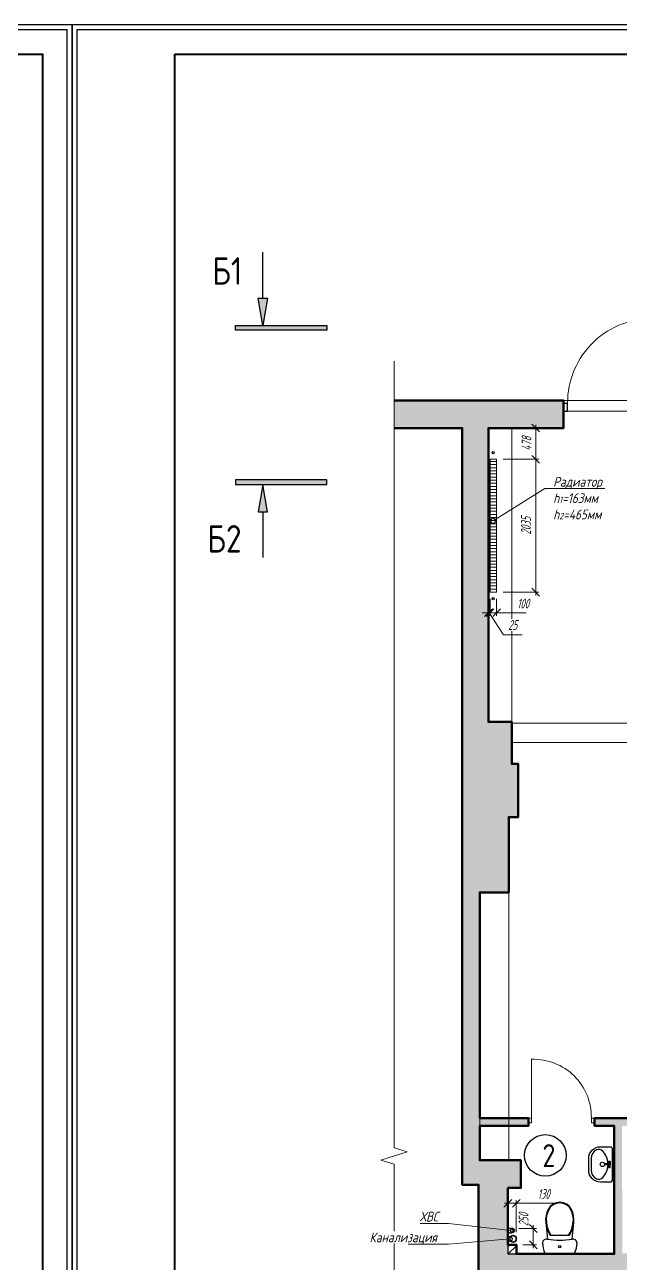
# Model space of a CAD drawing. Header units: millimetres. Extents: x -85477 to 745244, y -3684 to 128206.
# Drawn here: x 639140 to 648261, y 78401 to 97364 of the extents above; entities that cross this region are included whole.
import ezdxf
from ezdxf import colors
from ezdxf.entities.mleader import LeaderData, LeaderLine
from ezdxf.enums import TextEntityAlignment as Align
from ezdxf.math import Vec2, Vec3

# ---------------------------------------------------------------- set-up
doc = ezdxf.new("R2010")
doc.units = ezdxf.units.MM
doc.linetypes.add('ACAD_ISO02W100', pattern=[15, 12, -3])
for name, color, linetype in [('SANTEH', 30, 'Continuous'), ('БЛОКИ', 7, 'Continuous'), ('ФОРМАТ', 7, 'Continuous')]:
    doc.layers.add(name, color=color, linetype=linetype)
for name, color, linetype, lineweight in [('РАЗМЕРЫ', 5, 'Continuous', 15), ('СТЕНЫ 01', 7, 'Continuous', 50), ('ТЕКСТ', 106, 'Continuous', 20)]:
    doc.layers.add(name, color=color, linetype=linetype, lineweight=lineweight)
doc.layers.add('ШТРИХОВКА', color=3, linetype='Continuous', transparency=0.5)
doc.styles.add('ism - 01', font='simplex.shx', dxfattribs={"width": 0.62, "oblique": 15, "height": 150})
doc.styles.add('ism - 02', font='simplex.shx', dxfattribs={"width": 0.8, "oblique": 15, "height": 150})
doc.styles.get("Standard").update_dxf_attribs({"font": 'arial.ttf'})
doc.styles.add('TITLE', font='romant.shx', dxfattribs={"width": 0.8})
doc.dimstyles.new('ism - 01', dxfattribs={"dimtxt": 150, "dimasz": 120, "dimexe": 50, "dimexo": 100, "dimgap": 65, "dimtad": 1, "dimdec": 0, "dimtxsty": 'ism - 01', "dimblk": 'OBLIQUE', "dimcen": 0, "dimdle": 50, "dimadec": 0, "dimazin": 0, "dimtfac": 1, "dimtdec": 0, "dimtmove": 0, "dimatfit": 3, "dimldrblk": 'OBLIQUE', "dimfxl": 1, "dimlwd": -1, "dimlwe": -1, "dimarcsym": 0})
doc.dimstyles.new('горизонтальный М100', dxfattribs={"dimscale": 100, "dimtxt": 3, "dimasz": 2, "dimexe": 2, "dimexo": 1, "dimgap": 1, "dimtad": 1, "dimtih": 1, "dimtoh": 1, "dimdec": 0, "dimzin": 1, "dimdsep": 46, "dimtxsty": 'Standard', "dimblk": 'OBLIQUE', "dimcen": 0, "dimdle": 2, "dimadec": 0, "dimazin": 0, "dimtfac": 1, "dimtdec": 0, "dimtmove": 0, "dimatfit": 3, "dimfxl": 1, "dimtolj": 1, "dimtzin": 0, "dimarcsym": 0})

# ---------------------------------------------------------------- blocks, each defined once
blk = doc.blocks.new('*D318')
at = {"layer": 'Defpoints', "color": 0, "linetype": 'ByBlock', "ltscale": 1.333333, "transparency": 16777216}
for p in [(0, 594), (0, 594), (0, 0)]:
    blk.add_point(p, dxfattribs=at)
at = {"layer": 'ФОРМАТ', "color": 0, "linetype": 'ByBlock', "lineweight": -2, "ltscale": 1.333333, "transparency": 16777216}
blk.add_line((0, 0), (0, 594), dxfattribs=at)
at = {"layer": 'ФОРМАТ', "color": 0, "linetype": 'ByBlock', "lineweight": -2, "ltscale": 1.333333, "transparency": 16777216, "insert": (-25.29, 3.78), "char_height": 150, "attachment_point": 5, "style": 'ism - 02'}
blk.add_mtext('\\A1;{\\H0.012x;594}', dxfattribs=at)
blk = doc.blocks.new('_None')
blk = doc.blocks.new('*U125')
at = {"layer": 'РАЗМЕРЫ', "color": 0, "ltscale": 100}
for p, q in [((0, -11842.5), (0, 200)), ((200, -11905), (-200, -12030)), ((0, -11842.5), (200, -11905)), ((-200, -12030), (0, -12092.5)), ((0, -24135), (0, -12092.5))]:
    blk.add_line(p, q, dxfattribs=at)
blk = doc.blocks.new('WC LT_99')
at = {"layer": 'SANTEH', "linetype": 'Continuous'}
for p, q in [((31, 650), (18, 619)), ((409, 650), (31, 650)), ((422, 619), (409, 650)), ((2, 554), (0, 520)), ((0, 520), (5, 498)), ((8, 587), (2, 554)), ((5, 498), (20, 479)), ((18, 619), (8, 587)), ((20, 479), (40, 469)), ((400, 469), (420, 479)), ((420, 479), (435, 498)), ((432, 587), (422, 619)), ((438, 554), (432, 587)), ((435, 498), (440, 520)), ((440, 520), (438, 554)), ((40, 469), (64, 469)), ((64, 469), (41, 257)), ((60, 341), (48, 300)), ((68, 341), (56, 299)), ((77, 381), (60, 341)), ((86, 381), (68, 341)), ((98, 419), (77, 381)), ((107, 419), (86, 381)), ((342, 419), (98, 419)), ((354, 381), (333, 419)), ((363, 381), (342, 419)), ((372, 341), (354, 381)), ((380, 341), (363, 381)), ((384, 299), (372, 341)), ((399, 257), (376, 469)), ((376, 469), (400, 469)), ((392, 300), (380, 341)), ((41, 257), (39, 215)), ((39, 215), (44, 173)), ((48, 300), (41, 257)), ((44, 173), (54, 132)), ((49, 256), (47, 215)), ((47, 215), (52, 174)), ((56, 299), (49, 256)), ((52, 174), (62, 134)), ((378, 134), (388, 174)), ((391, 256), (384, 299)), ((386, 132), (396, 173)), ((388, 174), (393, 215)), ((393, 215), (391, 256)), ((399, 257), (392, 300)), ((396, 173), (401, 215)), ((401, 215), (399, 257)), ((54, 132), (70, 92)), ((62, 134), (78, 96)), ((70, 92), (97, 54)), ((78, 96), (102, 60)), ((97, 54), (132, 25)), ((102, 60), (136, 32)), ((132, 25), (174, 6)), ((136, 32), (176, 14)), ((174, 6), (220, 0)), ((176, 14), (220, 8)), ((220, 8), (264, 14)), ((220, 0), (266, 6)), ((264, 14), (304, 32)), ((266, 6), (308, 25)), ((304, 32), (338, 60)), ((308, 25), (343, 54)), ((338, 60), (362, 96)), ((343, 54), (370, 92)), ((362, 96), (378, 134)), ((370, 92), (386, 132))]:
    blk.add_line(p, q, dxfattribs=at)
blk.add_lwpolyline([(376, 469), (338, 475), (299, 480), (259, 483), (220, 484), (181, 483), (141, 480), (102, 475), (64, 469)], dxfattribs=at)
blk.add_circle((220, 567), 15, dxfattribs=at)
blk = doc.blocks.new('s_46')
at = {"ltscale": 600}
h = blk.add_hatch(color=256, dxfattribs=at)
edge = h.paths.add_edge_path()
edge.add_line((13, 62), (14, 54))
edge.add_ellipse((4, 52), major_axis=(-10.1, 0), ratio=1, start_angle=540, end_angle=550.1755, ccw=False)
edge.add_arc((4, 52), 10.1, 270, 360, ccw=False)
edge.add_line((4, 42), (4, 41))
edge.add_line((4, 41), (12, 41))
edge.add_arc((4, 52), 13.4, 304.6981, 406.4848)
h.paths.add_polyline_path([(4, 41), (-3, 41, 0.152567), (4, 39)])
h.paths.add_polyline_path([(12, 41), (4, 41), (4, 39, 0.152567)])
h.paths.add_polyline_path([(-6, 54), (-5, 62, 0.475833), (-3, 41), (4, 41), (4, 42, -0.46724)])
for p, q in [((-6, 52), (-1, 110)), ((-6, 52), (-1, 110)), ((9, 110), (14, 54)), ((14, 52), (9, 110)), ((14, 54), (14, 52))]:
    blk.add_line(p, q, dxfattribs=at)
blk.add_lwpolyline([(-221, 171, -0.414214), (-71, 321), (79, 321, -0.414214), (229, 171), (229, 41), (209, 21), (-201, 21), (-221, 41)], format="xyb", close=True, dxfattribs=at)
blk.add_lwpolyline([(12, 75, 0.181638), (172, 142, 0.326351), (188, 223, 0.289814), (79, 291), (-71, 291, 0.289814), (-179, 223, 0.326351), (-164, 142, 0.181638), (-4, 75)], format="xyb", dxfattribs=at)
for points in [[(-17, 67), (-17, 68), (-17, 68), (-17, 68), (-18, 68), (-18, 68), (-18, 68), (-18, 68), (-18, 68), (-18, 68), (-18, 69), (-19, 69), (-19, 69), (-19, 69), (-19, 69), (-19, 69), (-19, 69), (-19, 69), (-20, 69), (-20, 69), (-20, 69), (-20, 69), (-20, 70), (-21, 70), (-21, 70), (-21, 70), (-21, 70), (-21, 70), (-21, 70), (-22, 70), (-22, 71), (-22, 71), (-22, 71), (-22, 71), (-22, 70), (-23, 70), (-23, 70), (-23, 70), (-23, 70), (-23, 70), (-24, 71), (-24, 71), (-24, 71), (-24, 71), (-24, 71), (-25, 71), (-25, 71), (-25, 71), (-25, 71), (-25, 71), (-25, 71), (-26, 71), (-26, 71), (-26, 71), (-26, 71), (-26, 71), (-27, 71), (-27, 71), (-27, 71), (-27, 71), (-27, 71), (-28, 71), (-28, 71), (-28, 71), (-28, 71), (-28, 71), (-29, 71), (-29, 70), (-29, 70), (-29, 70), (-29, 70), (-30, 70), (-30, 70), (-30, 70), (-31, 70), (-31, 70), (-31, 70), (-31, 69), (-32, 68), (-32, 68), (-33, 68), (-33, 68), (-34, 68), (-34, 68), (-34, 68), (-34, 67), (-34, 67), (-34, 67), (-34, 67), (-35, 67), (-35, 66), (-35, 66), (-35, 66), (-35, 66), (-36, 66), (-36, 66), (-36, 66), (-36, 65), (-36, 65), (-36, 65), (-36, 65), (-36, 65), (-36, 64), (-36, 64), (-36, 64), (-36, 64), (-36, 64), (-37, 64), (-37, 64), (-37, 63), (-37, 63), (-37, 63), (-37, 63), (-37, 63), (-37, 63), (-37, 62), (-37, 62), (-37, 62), (-37, 62), (-37, 62), (-37, 61), (-37, 61), (-37, 61), (-38, 61), (-38, 61), (-38, 61), (-38, 60), (-38, 60), (-38, 60), (-38, 60), (-38, 60), (-38, 59), (-37, 59), (-37, 59), (-37, 59), (-37, 59), (-37, 58), (-38, 58), (-38, 58), (-38, 58), (-38, 58), (-38, 57), (-38, 57), (-38, 57), (-38, 57), (-38, 57), (-37, 57), (-37, 56), (-37, 56), (-37, 56), (-37, 56), (-37, 56), (-37, 55), (-37, 55), (-37, 55), (-37, 55), (-37, 55), (-37, 54), (-37, 54), (-37, 54), (-37, 54), (-37, 54), (-36, 54), (-36, 54), (-36, 53), (-36, 53), (-36, 53), (-36, 53), (-36, 53), (-36, 52), (-36, 52), (-36, 52), (-36, 52), (-36, 52), (-36, 52), (-35, 51), (-35, 51), (-35, 51), (-35, 51), (-35, 51), (-34, 51), (-34, 51), (-34, 51), (-34, 51), (-34, 50), (-34, 50), (-34, 50), (-34, 50), (-34, 50), (-34, 49), (-33, 49), (-33, 49), (-33, 49), (-33, 49), (-33, 49), (-32, 49), (-32, 49), (-32, 49), (-32, 49), (-32, 49), (-32, 49), (-31, 48), (-31, 48), (-31, 48), (-31, 48), (-31, 48), (-31, 48), (-31, 48), (-30, 48), (-30, 48), (-30, 48), (-30, 48), (-30, 48), (-29, 48), (-29, 48), (-29, 47), (-29, 47), (-29, 47), (-28, 47), (-28, 47), (-28, 47), (-28, 47), (-28, 47), (-28, 47), (-27, 47), (-27, 47), (-27, 47), (-27, 47), (-27, 47), (-26, 47), (-26, 47), (-26, 47), (-26, 47), (-26, 47), (-25, 47), (-25, 47), (-25, 47), (-25, 46), (-25, 46), (-25, 47), (-24, 47), (-24, 47), (-24, 47), (-24, 47), (-24, 47), (-23, 47), (-23, 47), (-23, 47), (-23, 47), (-23, 47), (-22, 47), (-22, 47), (-22, 47), (-22, 47), (-22, 47), (-22, 47), (-21, 47), (-21, 47), (-21, 48), (-21, 48), (-21, 48), (-21, 48), (-20, 48), (-20, 48), (-20, 48), (-20, 48), (-20, 48), (-19, 48), (-19, 48), (-19, 48), (-19, 48), (-19, 48), (-19, 49), (-19, 49), (-18, 49), (-18, 49), (-18, 49), (-18, 50), (-18, 50), (-18, 50), (-18, 50), (-17, 50), (-17, 50), (-17, 50), (-17, 50), (-17, 50), (-17, 50), (-16, 50), (-16, 51), (-16, 51), (-16, 51), (-16, 51), (-16, 51), (-16, 52), (-16, 52), (-16, 52), (-16, 52), (-15, 52), (-15, 52), (-15, 52), (-15, 53), (-15, 53), (-15, 53), (-15, 53), (-15, 53), (-15, 53), (-15, 54), (-15, 54), (-15, 54), (-15, 54), (-15, 54), (-14, 55), (-14, 55), (-14, 55), (-14, 55), (-14, 55), (-14, 55), (-14, 56), (-14, 56), (-14, 56), (-14, 56), (-14, 56), (-14, 56), (-14, 57), (-14, 57), (-14, 57), (-14, 57), (-14, 57), (-14, 58), (-14, 58), (-13, 58), (-13, 58), (-13, 58), (-13, 59), (-13, 59), (-13, 59), (-13, 59), (-13, 59), (-13, 60), (-14, 60), (-14, 60), (-14, 60), (-14, 60), (-14, 60), (-14, 61), (-14, 61), (-14, 61), (-14, 61), (-14, 61), (-14, 62), (-14, 62), (-14, 62), (-14, 62), (-14, 62), (-14, 62), (-14, 63), (-14, 63), (-14, 63), (-15, 63), (-15, 63), (-15, 64), (-15, 64), (-15, 64), (-15, 64), (-15, 64), (-15, 65), (-15, 65), (-15, 65), (-15, 65), (-15, 65), (-15, 65), (-15, 65), (-16, 65), (-16, 66), (-16, 66), (-16, 66), (-16, 66), (-16, 66), (-16, 67), (-16, 67), (-16, 67), (-16, 67), (-17, 67), (-17, 67)], [(22, 61), (22, 61), (22, 61), (22, 62), (22, 62), (22, 62), (22, 62), (22, 62), (22, 62), (23, 63), (23, 63), (23, 63), (23, 63), (23, 63), (23, 64), (23, 64), (23, 64), (23, 64), (23, 64), (23, 65), (23, 65), (23, 65), (23, 65), (24, 65), (24, 65), (24, 65), (24, 65), (24, 66), (24, 66), (24, 66), (25, 66), (25, 66), (25, 67), (25, 67), (25, 67), (25, 67), (25, 67), (25, 67), (25, 67), (25, 68), (26, 68), (26, 68), (26, 68), (26, 68), (26, 68), (27, 68), (27, 68), (27, 68), (27, 69), (27, 69), (27, 69), (27, 69), (27, 69), (28, 69), (28, 69), (28, 69), (28, 69), (28, 69), (29, 69), (29, 69), (29, 70), (29, 70), (29, 70), (29, 70), (30, 70), (30, 70), (30, 70), (30, 70), (30, 71), (30, 71), (31, 71), (31, 71), (31, 70), (31, 70), (31, 70), (32, 70), (32, 70), (32, 70), (32, 71), (32, 71), (32, 71), (33, 71), (33, 71), (33, 71), (33, 71), (33, 71), (34, 71), (34, 71), (34, 71), (34, 71), (34, 71), (34, 71), (35, 71), (35, 71), (35, 71), (35, 71), (36, 71), (36, 71), (36, 71), (36, 71), (36, 71), (36, 71), (37, 71), (37, 71), (37, 71), (37, 70), (37, 70), (38, 70), (38, 70), (38, 70), (38, 70), (39, 70), (39, 70), (39, 70), (40, 70), (40, 69), (40, 68), (41, 68), (41, 68), (42, 68), (42, 68), (42, 68), (42, 68), (42, 67), (43, 67), (43, 67), (43, 67), (43, 67), (43, 66), (43, 66), (44, 66), (44, 66), (44, 66), (44, 66), (44, 66), (44, 65), (44, 65), (44, 65), (44, 65), (44, 65), (44, 64), (44, 64), (45, 64), (45, 64), (45, 64), (45, 64), (45, 64), (45, 63), (45, 63), (45, 63), (45, 63), (45, 63), (45, 63), (45, 62), (45, 62), (45, 62), (45, 62), (45, 62), (46, 61), (46, 61), (46, 61), (46, 61), (46, 61), (46, 61), (46, 60), (46, 60), (46, 60), (46, 60), (46, 60), (46, 59), (46, 59), (46, 59), (46, 59), (46, 59), (46, 58), (46, 58), (46, 58), (46, 58), (46, 58), (46, 57), (46, 57), (46, 57), (46, 57), (46, 57), (46, 57), (46, 56), (46, 56), (45, 56), (45, 56), (45, 56), (45, 55), (45, 55), (45, 55), (45, 55), (45, 55), (45, 54), (45, 54), (45, 54), (45, 54), (45, 54), (45, 54), (45, 54), (45, 53), (44, 53), (44, 53), (44, 53), (44, 53), (44, 52), (44, 52), (44, 52), (44, 52), (44, 52), (44, 52), (44, 51), (44, 51), (43, 51), (43, 51), (43, 51), (43, 51), (43, 51), (43, 51), (42, 51), (42, 50), (42, 50), (42, 50), (42, 50), (42, 50), (42, 49), (42, 49), (42, 49), (41, 49), (41, 49), (41, 49), (41, 49), (41, 49), (40, 49), (40, 49), (40, 49), (40, 49), (40, 48), (40, 48), (40, 48), (39, 48), (39, 48), (39, 48), (39, 48), (39, 48), (39, 48), (38, 48), (38, 48), (38, 48), (38, 48), (38, 48), (37, 47), (37, 47), (37, 47), (37, 47), (37, 47), (37, 47), (36, 47), (36, 47), (36, 47), (36, 47), (36, 47), (36, 47), (35, 47), (35, 47), (35, 47), (35, 47), (34, 47), (34, 47), (34, 47), (34, 47), (34, 47), (34, 47), (33, 46), (33, 46), (33, 47), (33, 47), (33, 47), (32, 47), (32, 47), (32, 47), (32, 47), (32, 47), (32, 47), (31, 47), (31, 47), (31, 47), (31, 47), (31, 47), (30, 47), (30, 47), (30, 47), (30, 47), (30, 47), (30, 48), (29, 48), (29, 48), (29, 48), (29, 48), (29, 48), (29, 48), (28, 48), (28, 48), (28, 48), (28, 48), (28, 48), (27, 48), (27, 48), (27, 49), (27, 49), (27, 49), (27, 49), (27, 49), (27, 50), (26, 50), (26, 50), (26, 50), (26, 50), (26, 50), (25, 50), (25, 50), (25, 50), (25, 50), (25, 50), (25, 51), (25, 51), (25, 51), (25, 51), (25, 51), (24, 52), (24, 52), (24, 52), (24, 52), (24, 52), (24, 52), (24, 52), (23, 53), (23, 53), (23, 53), (23, 53), (23, 53), (23, 53), (23, 54), (23, 54), (23, 54), (23, 54), (23, 54), (23, 55), (23, 55), (23, 55), (22, 55), (22, 55), (22, 55), (22, 56), (22, 56), (22, 56), (22, 56), (22, 56), (22, 56), (22, 57), (22, 57), (22, 57), (22, 57), (22, 57), (22, 58), (22, 58), (22, 58), (22, 58), (22, 58), (22, 59), (22, 59), (22, 59), (22, 59), (22, 59), (22, 60), (22, 60), (22, 60), (22, 60), (22, 60), (22, 60), (22, 61), (22, 61)]]:
    blk.add_lwpolyline(points, close=True, dxfattribs=at)
blk.add_circle((4, 146), 28, dxfattribs=at)
for centre, radius, start, end in [((4, 52), 10.1, 169.8245, 0), ((4, 108), 5.42, 24.6783, 155.3217)]:
    blk.add_arc(centre, radius, start, end, dxfattribs=at)
for centre, major_axis, ratio, start_param, end_param in [((4, 52), (-10.1, 0), 1, 6.10559, 9.602373), ((4, 110), (-4.93, 0), 0.641024, 3.141593, 6.283185)]:
    blk.add_ellipse(centre, major_axis=major_axis, ratio=ratio, start_param=start_param, end_param=end_param, dxfattribs=at)
blk = doc.blocks.new('_DotSmall')
at = {"color": 0, "linetype": 'ByBlock', "const_width": 0.5}
blk.add_lwpolyline([(-0.0625, 0, 1), (0.0625, 0, 1)], format="xyb", close=True, dxfattribs=at)
blk = doc.blocks.new('_Oblique')
at = {"color": 0, "lineweight": -2}
blk.add_line((-0.5, -0.5), (0.5, 0.5), dxfattribs=at)
blk = doc.blocks.new('*D164')
at = {"layer": 'Defpoints', "color": 0}
for p in [(646599, 91189), (646966, 91189), (646367, 90711)]:
    blk.add_point(p, dxfattribs=at)
at = {"layer": 'РАЗМЕРЫ', "color": 0}
for p, q in [((646966, 90661), (646966, 91239)), ((646699, 91189), (647016, 91189)), ((646467, 90711), (647016, 90711))]:
    blk.add_line(p, q, dxfattribs=at)
at = {"layer": 'РАЗМЕРЫ', "color": 0, "xscale": 120, "yscale": 120, "zscale": 120}
for p, rotation in [((646966, 91189), 90), ((646966, 90711), 270)]:
    blk.add_blockref('_Oblique', p, dxfattribs=dict(at, rotation=rotation))
at = {"layer": 'РАЗМЕРЫ', "color": 0, "insert": (646826, 90950), "char_height": 150, "attachment_point": 5, "rotation": 90, "style": 'ism - 01'}
blk.add_mtext('478', dxfattribs=at)
blk = doc.blocks.new('*D165')
at = {"layer": 'Defpoints', "color": 0}
for p in [(646377, 90711), (646367, 88676), (646966, 88676)]:
    blk.add_point(p, dxfattribs=at)
at = {"layer": 'РАЗМЕРЫ', "color": 0}
for p, q in [((646477, 90711), (647016, 90711)), ((646966, 90761), (646966, 88626)), ((646467, 88676), (647016, 88676))]:
    blk.add_line(p, q, dxfattribs=at)
at = {"layer": 'РАЗМЕРЫ', "color": 0, "xscale": 120, "yscale": 120, "zscale": 120}
for p, rotation in [((646966, 90711), 90), ((646966, 88676), 270)]:
    blk.add_blockref('_Oblique', p, dxfattribs=dict(at, rotation=rotation))
at = {"layer": 'РАЗМЕРЫ', "color": 0, "insert": (646817, 89694), "char_height": 150, "attachment_point": 5, "rotation": 90, "style": 'ism - 01'}
blk.add_mtext('2035', dxfattribs=at)
blk = doc.blocks.new('*D166')
at = {"layer": 'Defpoints', "color": 0}
for p in [(646242, 88664), (646267, 88676), (646267, 88362)]:
    blk.add_point(p, dxfattribs=at)
at = {"layer": 'РАЗМЕРЫ', "color": 0}
for p, q in [((646242, 88564), (646242, 88312)), ((646267, 88576), (646267, 88312)), ((646192, 88362), (646317, 88362)), ((646472, 88025), (646255, 88362)), ((646757, 88025), (646472, 88025))]:
    blk.add_line(p, q, dxfattribs=at)
at = {"layer": 'РАЗМЕРЫ', "color": 0, "xscale": 120, "yscale": 120, "zscale": 120}
blk.add_blockref('_Oblique', (646242, 88362), dxfattribs=at)
at = {"layer": 'РАЗМЕРЫ', "color": 0, "xscale": 120, "yscale": 120, "zscale": 120, "rotation": 180}
blk.add_blockref('_Oblique', (646267, 88362), dxfattribs=at)
at = {"layer": 'РАЗМЕРЫ', "color": 0, "insert": (646614, 88174), "char_height": 150, "attachment_point": 5, "style": 'ism - 01', "bg_fill": 3, "box_fill_scale": 1.1, "bg_fill_color": 256, "bg_fill_true_color": 13158600, "bg_fill_transparency": 0}
blk.add_mtext('25', dxfattribs=at)
blk = doc.blocks.new('*U1374')
h = blk.add_hatch(color=0)
h.paths.add_polyline_path([(-750, 325), (-700, 325), (-700, 25)])
h.paths.add_polyline_path([(-700, 25), (-700, 325), (-650, 325)])
h.paths.add_polyline_path([(0, 25), (0, -25), (-1000, -25), (-1000, 25)])
h = blk.add_hatch(color=0)
h.paths.add_polyline_path([(11549, 325), (11499, 325), (11499, 25)])
h.paths.add_polyline_path([(11499, 25), (11499, 325), (11449, 325)])
h.paths.add_polyline_path([(10799, 25), (10799, -25), (11799, -25), (11799, 25)])
at = {"color": 0}
for p, q in [((-700, 325), (-700, 825)), ((11499, 325), (11499, 825)), ((-750, 325), (-650, 325)), ((-700, 25), (-750, 325)), ((-650, 325), (-700, 25)), ((11549, 325), (11449, 325)), ((11449, 325), (11499, 25)), ((11499, 25), (11549, 325)), ((-1000, 25), (0, 25)), ((-1000, -25), (-1000, 25)), ((0, 25), (0, -25)), ((11799, 25), (10799, 25)), ((10799, 25), (10799, -25)), ((11799, -25), (11799, 25)), ((0, -25), (-1000, -25)), ((10799, -25), (11799, -25))]:
    blk.add_line(p, q, dxfattribs=at)
at = {"color": 0, "style": 'TITLE', "width": 0.8}
for tag, p in [('ЗНАЧЕНИЕ_2', (-1123, 615)), ('ЗНАЧЕНИЕ_1', (11919, 620))]:
    blk.add_attdef(tag, text='', height=300, dxfattribs=at).set_placement(p, align=Align.MIDDLE_CENTER)
blk = doc.blocks.new('*U1375')
h = blk.add_hatch(color=0)
h.paths.add_polyline_path([(-750, -325), (-700, -325), (-700, -25)])
h.paths.add_polyline_path([(-700, -25), (-700, -325), (-650, -325)])
h.paths.add_polyline_path([(0, -25), (0, 25), (-1000, 25), (-1000, -25)])
h = blk.add_hatch(color=0)
h.paths.add_polyline_path([(11381, -325), (11331, -325), (11331, -25)])
h.paths.add_polyline_path([(11331, -25), (11331, -325), (11281, -325)])
h.paths.add_polyline_path([(10631, -25), (10631, 25), (11631, 25), (11631, -25)])
at = {"color": 0}
for p, q in [((0, 25), (-1000, 25)), ((-1000, 25), (-1000, -25)), ((0, -25), (0, 25)), ((10631, -25), (10631, 25)), ((10631, 25), (11631, 25)), ((11631, 25), (11631, -25)), ((-1000, -25), (0, -25)), ((-700, -25), (-750, -325)), ((-650, -325), (-700, -25)), ((11631, -25), (10631, -25)), ((11281, -325), (11331, -25)), ((11331, -25), (11381, -325)), ((-750, -325), (-650, -325)), ((-700, -325), (-700, -825)), ((11381, -325), (11281, -325)), ((11331, -325), (11331, -825))]:
    blk.add_line(p, q, dxfattribs=at)
at = {"color": 0, "style": 'TITLE', "width": 0.8}
for tag, p in [('ЗНАЧЕНИЕ_2', (-1123, -615)), ('ЗНАЧЕНИЕ_1', (11720, -620))]:
    blk.add_attdef(tag, text='', height=300, dxfattribs=at).set_placement(p, align=Align.MIDDLE_CENTER)
blk = doc.blocks.new('*D444')
at = {"layer": 'Defpoints', "color": 0}
for p in [(646267, 88676), (646367, 88676), (646367, 88362)]:
    blk.add_point(p, dxfattribs=at)
at = {"layer": 'РАЗМЕРЫ', "color": 0, "linetype": 'Continuous'}
for p, q in [((646267, 88576), (646267, 88312)), ((646367, 88576), (646367, 88312)), ((646267, 88362), (646147, 88362)), ((646267, 88362), (646367, 88362)), ((646367, 88362), (646818, 88362))]:
    blk.add_line(p, q, dxfattribs=at)
at = {"layer": 'РАЗМЕРЫ', "color": 0, "xscale": 120, "yscale": 120, "zscale": 120}
blk.add_blockref('_Oblique', (646267, 88362), dxfattribs=at)
at = {"layer": 'РАЗМЕРЫ', "color": 0, "xscale": 120, "yscale": 120, "zscale": 120, "rotation": 180}
blk.add_blockref('_Oblique', (646367, 88362), dxfattribs=at)
at = {"layer": 'РАЗМЕРЫ', "color": 0, "insert": (646773, 88502), "char_height": 150, "attachment_point": 5, "style": 'ism - 01'}
blk.add_mtext('100', dxfattribs=at)
blk = doc.blocks.new('*D624')
at = {"layer": 'Defpoints', "color": 0}
for p in [(646610, 78933), (646929, 78933), (646669, 78683)]:
    blk.add_point(p, dxfattribs=at)
at = {"layer": 'РАЗМЕРЫ', "color": 0, "linetype": 'Continuous'}
for p, q in [((646710, 78933), (646979, 78933)), ((646929, 78633), (646929, 78983)), ((646769, 78683), (646979, 78683))]:
    blk.add_line(p, q, dxfattribs=at)
at = {"layer": 'РАЗМЕРЫ', "color": 0, "xscale": 120, "yscale": 120, "zscale": 120}
for p, rotation in [((646929, 78933), 90), ((646929, 78683), 270)]:
    blk.add_blockref('_Oblique', p, dxfattribs=dict(at, rotation=rotation))
at = {"layer": 'РАЗМЕРЫ', "color": 0, "insert": (646780, 79069), "char_height": 150, "attachment_point": 5, "rotation": 90, "style": 'ism - 01'}
blk.add_mtext('250', dxfattribs=at)
blk = doc.blocks.new('*D625')
at = {"layer": 'Defpoints', "color": 0}
for p in [(646539, 79319), (646539, 79048), (646669, 78776)]:
    blk.add_point(p, dxfattribs=at)
at = {"layer": 'РАЗМЕРЫ', "color": 0, "linetype": 'Continuous'}
for p, q in [((646719, 79319), (646489, 79319)), ((646539, 79148), (646539, 79369)), ((646669, 78876), (646669, 79369)), ((646669, 79319), (647253, 79319))]:
    blk.add_line(p, q, dxfattribs=at)
at = {"layer": 'РАЗМЕРЫ', "color": 0, "xscale": 120, "yscale": 120, "zscale": 120}
blk.add_blockref('_Oblique', (646539, 79319), dxfattribs=at)
at = {"layer": 'РАЗМЕРЫ', "color": 0, "xscale": 120, "yscale": 120, "zscale": 120, "rotation": 180}
blk.add_blockref('_Oblique', (646669, 79319), dxfattribs=at)
at = {"layer": 'РАЗМЕРЫ', "color": 0, "insert": (647088, 79462), "char_height": 150, "attachment_point": 5, "style": 'ism - 01'}
blk.add_mtext('130', dxfattribs=at)
blk = doc.blocks.new('*U316')
at = {"layer": 'ФОРМАТ', "linetype": 'ByBlock', "lineweight": -2, "ltscale": 1.333333}
for p, q in [((0, 594), (-420, 594)), ((-420, 594), (-420, 0)), ((0, 0), (0, 594))]:
    blk.add_line(p, q, dxfattribs=at)
blk.add_lwpolyline([(-419, 1), (-1, 1), (-1, 593), (-419, 593)], close=True, dxfattribs=at)
at = {"layer": 'ФОРМАТ', "linetype": 'ByBlock', "lineweight": 40}
blk.add_lwpolyline([(-399, 588), (-6, 588), (-6, 6), (-399, 6)], close=True, dxfattribs=at)
at = {"layer": 'ФОРМАТ', "linetype": 'ByBlock', "lineweight": -2, "ltscale": 1.333333}
dim = blk.add_linear_dim(base=(0, 594), p1=(0, 0), p2=(0, 594), angle=90, text='{\\H0.012x;<>}', dimstyle='горизонтальный М100', override={"dimscale": 1, "dimasz": 0, "dimexe": 0, "dimexo": 0, "dimtxsty": 'ism - 02', "dimblk1": 'None', "dimblk2": 'None', "dimsah": 1, "dimdle": 0, "dimse1": 1, "dimse2": 1, "dimtmove": 2, "dimfxl": 0}, dxfattribs=at)
dim.commit()
dim.dimension.update_dxf_attribs({"geometry": '*D318', "text_midpoint": (-25.29, 3.78), "dimtype": 160})

msp = doc.modelspace()

# ---------------------------------------------------------------- hatches: boundary and pattern name
at = {"layer": 'РАЗМЕРЫ'}
h = msp.add_hatch(dxfattribs=at)
h.set_pattern_fill('ANSI31', color=3, scale=15, angle=-45)
h.set_pattern_definition([(360, (577347.956, 643555.653), (9e-15, 47.625), [])])
h.paths.add_polyline_path([(646367.3, 90711.3), (646367.3, 88676.3), (646267.3, 88676.3), (646267.3, 90711.3)])
at = {"layer": 'ШТРИХОВКА', "true_color": 0x000000}
h = msp.add_hatch(dxfattribs=at)
h.set_pattern_fill('ANSI35', color=18, scale=25)
h.paths.add_polyline_path([(646764.3, 76160.3), (646480.3, 76160.3), (646480.3, 75600.3), (646764.3, 75600.3)], flags=16)
h.paths.add_polyline_path([(650391.3, 80021.3), (650691.3, 80021.3), (650691.3, 80593.3), (650391.3, 80593.3)], flags=16)
h.paths.add_polyline_path([(644796.2, 68894.3), (645791.3, 68894.3), (645791.3, 75600.3), (646091.3, 75600.3), (646091.3, 79603.3), (645842.3, 79603.3), (645842.3, 91189.3), (644796.2, 91189.4), (644796.2, 91609.4), (647394.3, 91609.4), (647394.3, 91189.3), (646242.3, 91189.3), (646242.3, 86690.3), (646599.3, 86690.3), (646599.3, 86047.3), (646699.3, 86047.3), (646699.3, 85233.3), (646554.3, 85233.3), (646554.3, 84078.3), (646109.3, 84078.3), (646109.3, 80623.3), (646854.3, 80623.3), (646854.3, 80503.3), (646109.3, 80503.3), (646109.3, 79978.3), (646739.9, 79978.3), (646739.9, 79553.3), (646539.5, 79553.3), (646539.5, 78543.3), (648169.5, 78543.3), (648169.5, 80503.3), (647868.3, 80503.3), (647868.3, 80623.3), (648590.6, 80623.3), (648590.6, 80503.3), (648289.5, 80503), (648291.5, 78555.1), (649977.3, 78555.5), (649977.5, 78683.6), (650067.1, 78683.1), (650067, 80503), (649987.3, 80503), (649987.3, 80503.3), (649607.3, 80503.3), (649607.3, 80623.3), (649987.3, 80623.3), (649987.3, 80878.3), (650391.3, 80878.3), (650391.3, 80713.3), (650811.3, 80713.3), (650811.3, 79901.3), (650338.3, 79901.3), (650338.3, 78649.3), (650428.3, 78649.3), (650428.3, 78229.3), (646480.3, 78229.3), (646480.3, 76280.3), (646884.3, 76280.3), (646884.3, 75480.3), (646686.3, 75480.3), (646686.3, 75210.3), (646091.3, 75210.3), (646091.3, 70568.3), (646529.3, 70568.3), (646529.3, 69418.3), (646679.3, 69418.3), (646679.3, 68894.3), (646969.3, 68894.3), (646969.3, 68360.3), (644796.2, 68360.3)])
h = msp.add_hatch(dxfattribs=at)
h.set_pattern_fill('ANSI35', color=18, scale=25)
h.paths.add_polyline_path([(646539.5, 78543.3), (646669.5, 78543.3), (646669.5, 78683.3), (646539.5, 78683.3)])

# ---------------------------------------------------------------- linework, layer by layer
at = {"color": 3}
msp.add_circle((646314.8, 90811.4), 16, dxfattribs=at)
msp.add_circle((647113.5, 80052.2), 318.6)
at = {"layer": 'РАЗМЕРЫ', "color": 4}
msp.add_lwpolyline([(648814.3, 91566.3), (648814.3, 92866.3, 0.4297494), (647454.3, 91566.3)], format="xyb", dxfattribs=at)
at = {"layer": 'РАЗМЕРЫ', "color": 0, "ltscale": 0.5}
msp.add_lwpolyline([(646091.3, 75600.3), (646091.3, 79603.3), (645842.3, 79603.3), (645842.3, 91189.3), (644796.2, 91189.4), (644796.2, 91609.4), (647394.3, 91609.4), (647394.3, 91189.3), (646242.3, 91189.3), (646242.3, 86690.3), (646599.3, 86690.3), (646599.3, 86047.3), (646699.3, 86047.3), (646699.3, 85233.3), (646554.3, 85233.3), (646554.3, 84078.3), (646109.3, 84078.3), (646109.3, 80623.3), (646854.3, 80623.3), (646854.3, 80503.3), (646109.3, 80503.3), (646109.3, 79978.3), (646739.9, 79978.3), (646739.9, 79553.3), (646539.5, 79553.3), (646539.5, 78543.3), (648169.5, 78543.3), (648169.5, 80503.3), (647868.3, 80503.3), (647868.3, 80623.3), (648590.6, 80623.3)], dxfattribs=at)
at = {"layer": 'РАЗМЕРЫ', "color": 4}
msp.add_lwpolyline([(648874.3, 91609.3), (647394.3, 91609.3), (647394.3, 91446.3), (648874.3, 91446.3)], close=True, dxfattribs=at)
at = {"layer": 'РАЗМЕРЫ', "color": 4, "lineweight": 30}
msp.add_lwpolyline([(647454.3, 91446.3), (647454.3, 91566.3), (647394.3, 91566.3), (647394.3, 91446.3)], close=True, dxfattribs=at)
at = {"layer": 'РАЗМЕРЫ', "color": 0, "linetype": 'ACAD_ISO02W100', "ltscale": 0.5}
for points in [[(646242.3, 91189.3), (646242.3, 86690.3), (646599.3, 86690.3), (646599.3, 91189.3)], [(646599.3, 86672.3), (646599.3, 86372.3), (650081.3, 86372.3), (650081.3, 86672.3)], [(646109.3, 84078.3), (646109.3, 79978.3), (646554.3, 79978.3), (646554.3, 84078.3)]]:
    msp.add_lwpolyline(points, close=True, dxfattribs=at)
at = {"layer": 'РАЗМЕРЫ', "color": 3}
msp.add_lwpolyline([(646367.3, 90711.3), (646367.3, 88676.3), (646267.3, 88676.3), (646267.3, 90711.3)], close=True, dxfattribs=at)
at = {"layer": 'РАЗМЕРЫ', "color": 30}
msp.add_lwpolyline([(646904.3, 80623.3), (646904.3, 81523.3, -0.4293945), (647818.3, 80623.3)], format="xyb", dxfattribs=at)
for points in [[(646854.3, 80623.3), (646904.3, 80623.3), (646904.3, 80553.3), (646854.3, 80553.3)], [(647818.3, 80623.3), (647868.3, 80623.3), (647868.3, 80553.3), (647818.3, 80553.3)]]:
    msp.add_lwpolyline(points, close=True, dxfattribs=at)
at = {"layer": 'РАЗМЕРЫ', "color": 1, "lineweight": 35}
for centre, radius in [((646609.5, 78903), 30), ((646619.1, 78775.7), 50)]:
    msp.add_circle(centre, radius, dxfattribs=at)
at = {"layer": 'СТЕНЫ 01'}
for points in [[(644796.2, 91609.4), (647394.3, 91609.3), (647394.3, 91189.3), (646242.3, 91189.3), (646242.3, 86690.3), (646599.3, 86690.3), (646599.3, 86047.3), (646699.3, 86047.3), (646699.3, 85233.3), (646554.3, 85233.3), (646554.3, 84078.3), (646109.3, 84078.3), (646109.3, 80623.3), (646854.3, 80623.3), (646854.3, 80503.3), (646109.3, 80503.3), (646109.3, 79978.3), (646739.9, 79978.3), (646739.9, 79553.3), (646539.5, 79553.3), (646539.5, 78683.3), (646669.5, 78683.3), (646669.5, 78543.3), (648169.5, 78543.3), (648169.5, 80503.3), (647868.3, 80503.3), (647868.3, 80623.3), (648590.6, 80623.3)], [(644796.2, 68894.3), (645791.3, 68894.3), (645791.3, 75600.3), (646091.3, 75600.3), (646091.3, 79603.3), (645842.3, 79603.3), (645842.3, 91189.3), (644796.2, 91189.4)]]:
    msp.add_lwpolyline(points, dxfattribs=at)
at = {"layer": 'ШТРИХОВКА', "color": 18, "true_color": 0x000000}
msp.add_lwpolyline([(646539.5, 78543.3), (646669.5, 78543.3), (646669.5, 78683.3), (646539.5, 78683.3)], close=True, dxfattribs=at)

# ---------------------------------------------------------------- block references
at = {"layer": 'SANTEH', "xscale": 1.2, "yscale": 1.2, "zscale": 1.2}
for name, p, rotation in [('s_46', (648163.9, 79910.2), 90.00000000000001), ('WC LT_99', (647599.3, 79335.1), 180)]:
    msp.add_blockref(name, p, dxfattribs=dict(at, rotation=rotation))
at = {"layer": 'БЛОКИ'}
ref = msp.add_blockref('*U1375', (658649.2, 92724.9), dxfattribs=dict(at, xscale=1.4, yscale=1.4, zscale=1.4, rotation=180))
ref.add_attrib('ЗНАЧЕНИЕ_1', 'Б1', dxfattribs={"layer": '0', "color": 0, "height": 420, "style": 'TITLE', "width": 0.8}).set_placement((642241.7, 93593.3), align=Align.MIDDLE_CENTER)
ref.add_attrib('ЗНАЧЕНИЕ_2', 'Б1', dxfattribs={"layer": '0', "color": 0, "height": 420, "style": 'TITLE', "width": 0.8}).set_placement((660221.8, 93586.2), align=Align.MIDDLE_CENTER)
at = {"layer": 'РАЗМЕРЫ', "color": 0}
msp.add_blockref('*U125', (644796.2, 92011.4), dxfattribs=at)
at = {"layer": 'ФОРМАТ', "ltscale": 1.333333, "xscale": 75, "yscale": 75, "zscale": 75}
msp.add_blockref('*U316', (671364.2, 52813.5), dxfattribs=at)

# ---------------------------------------------------------------- texts
at = {"color": 0, "lineweight": 25, "insert": (647068.5, 80224.8), "char_height": 350, "attachment_point": 1, "style": 'TITLE'}
msp.add_mtext_dynamic_manual_height_columns('2', width=6363.628, gutter_width=1500, heights=[0], dxfattribs=at).dxf.set("width", 4666.331)

# ---------------------------------------------------------------- dimensions: what is measured, and where the dimension line sits
at = {"layer": 'РАЗМЕРЫ'}
dim = msp.add_linear_dim(base=(646965.8, 91189.3), p1=(646367.3, 90711.3), p2=(646599.3, 91189.3), angle=90, dimstyle='ism - 01', dxfattribs=at)
dim.commit()
dim.dimension.update_dxf_attribs({"geometry": '*D164', "text_midpoint": (646825.8, 90950.3)})
dim = msp.add_linear_dim(base=(646539.5, 79319.3), p1=(646669.1, 78775.7), p2=(646539.5, 79048.3), dimstyle='ism - 01', override={"dimfxl": 2}, dxfattribs=at)
dim.commit()
dim.dimension.update_dxf_attribs({"geometry": '*D625', "text_midpoint": (647087.8, 79319.3), "dimtype": 160})
dim = msp.add_linear_dim(base=(646928.6, 78933), p1=(646669.5, 78683.3), p2=(646609.5, 78933), angle=90, dimstyle='ism - 01', override={"dimtmove": 1, "dimfxl": 2}, dxfattribs=at)
dim.commit()
dim.dimension.update_dxf_attribs({"geometry": '*D624', "text_midpoint": (646928.6, 79069.3), "dimtype": 160})

# ---------------------------------------------------------------- next in the draw order: leaders
at = {"layer": 'ТЕКСТ', "color": 0}
ml = msp.add_multileader_mtext('Standard', dxfattribs=at)
ml.set_content('Радиатор\\Ph{\\H0.66667x;1}=163мм\\Ph{\\H0.66667x;2\\H1.49999x;=465мм}', style='ism - 02')
ml.set_leader_properties(linetype='ByLayer', lineweight=-1)
ml.set_arrow_properties(name='DOTSMALL')
ml.build(insert=Vec2(0, 0))
ml.multileader.update_dxf_attribs({"text_left_attachment_type": 6, "text_right_attachment_type": 6, "arrow_head_size": 150})
ctx = ml.context
ctx.base_point, ctx.char_height, ctx.arrow_head_size, ctx.plane_origin = Vec3(647231.7, 90261.1), 150, 150, Vec3(645667.5, 88251.7)
ctx.left_attachment, ctx.right_attachment = 6, 6
notes = []
notes.append((ctx, [(0, (1, 1, 0), (647106, 90261.1), (1, 0), 125.7, [(0, [(646313.5, 89767.3)], 0, [])])]))
ctx.mtext.insert, ctx.mtext.flow_direction = Vec3(647233.7, 90441.1), 5
ctx.mtext.has_bg_fill, ctx.mtext.bg_color, ctx.mtext.bg_scale_factor, ctx.mtext.bg_transparency, ctx.mtext.use_window_bg_color = 1, -1073741824, 1.1, 0, 1
for ctx, leaders in notes:
    for number, flags, end, landing, length, lines in leaders:
        leader = LeaderData()
        leader.index, (leader.has_last_leader_line, leader.has_dogleg_vector, leader.attachment_direction) = number, flags
        leader.last_leader_point, leader.dogleg_vector, leader.dogleg_length = Vec3(end), Vec3(landing), length
        for number, points, colour, breaks in lines:
            line = LeaderLine()
            line.index, line.vertices, line.color, line.breaks = number, Vec3.list(points), colors.encode_raw_color(colour), breaks
            leader.lines.append(line)
        ctx.leaders.append(leader)

# ---------------------------------------------------------------- next in the draw order: block references
at = {"layer": 'БЛОКИ'}
ref = msp.add_blockref('*U1374', (658884.4, 90361.3), dxfattribs=dict(at, xscale=1.4, yscale=1.4, zscale=1.4, rotation=180))
ref.add_attrib('ЗНАЧЕНИЕ_1', 'Б2', dxfattribs={"layer": '0', "color": 0, "height": 420, "style": 'TITLE', "width": 0.8}).set_placement((642198.5, 89493), align=Align.MIDDLE_CENTER)
ref.add_attrib('ЗНАЧЕНИЕ_2', 'Б2', dxfattribs={"layer": '0', "color": 0, "height": 420, "style": 'TITLE', "width": 0.8}).set_placement((660456.9, 89500), align=Align.MIDDLE_CENTER)

# ---------------------------------------------------------------- next in the draw order: dimensions: what is measured, and where the dimension line sits
at = {"layer": 'РАЗМЕРЫ'}
dim = msp.add_linear_dim(base=(646965.8, 88676.3), p1=(646377.3, 90711.3), p2=(646367.3, 88676.3), angle=90, dimstyle='ism - 01', dxfattribs=at)
dim.commit()
dim.dimension.update_dxf_attribs({"geometry": '*D165', "text_midpoint": (646816.8, 89693.8)})

# ---------------------------------------------------------------- next in the draw order: dimensions: what is measured, and where the dimension line sits
dim = msp.add_linear_dim(base=(646267.3, 88361.7), p1=(646242.3, 88663.8), p2=(646267.3, 88676.3), dimstyle='ism - 01', override={"dimtmove": 1, "dimtfill": 1}, dxfattribs=at)
dim.commit()
dim.dimension.update_dxf_attribs({"geometry": '*D166', "text_midpoint": (646536.7, 88024.8), "dimtype": 160})

# ---------------------------------------------------------------- next in the draw order: linework, layer by layer
at = {"color": 3}
msp.add_circle((646314.8, 88576.3), 16, dxfattribs=at)

# ---------------------------------------------------------------- next in the draw order: block references
at = {"layer": 'ФОРМАТ', "ltscale": 1.333333, "xscale": 75, "yscale": 75, "zscale": 75}
msp.add_blockref('*U316', (639864.2, 52813.5), dxfattribs=at)

# ---------------------------------------------------------------- next in the draw order: dimensions: what is measured, and where the dimension line sits
at = {"layer": 'РАЗМЕРЫ'}
dim = msp.add_linear_dim(base=(646367.3, 88361.7), p1=(646267.3, 88676.3), p2=(646367.3, 88676.3), dimstyle='ism - 01', override={"dimfxl": 2}, dxfattribs=at)
dim.commit()
dim.dimension.update_dxf_attribs({"geometry": '*D444', "text_midpoint": (646772.6, 88501.7)})

# ---------------------------------------------------------------- next in the draw order: leaders
at = {"layer": 'ТЕКСТ', "color": 0}
ml = msp.add_multileader_mtext('Standard', dxfattribs=at)
ml.set_content('ХВС', style='ism - 02')
ml.set_leader_properties(linetype='ByLayer', lineweight=-1)
ml.set_arrow_properties(name='DOTSMALL')
ml.build(insert=Vec2(0, 0))
ml.multileader.update_dxf_attribs({"text_left_attachment_type": 6, "text_right_attachment_type": 6, "arrow_head_size": 150})
ctx = ml.context
ctx.base_point, ctx.char_height, ctx.arrow_head_size, ctx.plane_origin = Vec3(645157.8, 79010), 150, 150, Vec3(642337.1, 77175.4)
ctx.left_attachment, ctx.right_attachment, ctx.text_align_type = 6, 6, 1
notes = []
notes.append((ctx, [(1, (1, 1, 0), (645632.4, 79010), (-1, 0), 125.7, [(0, [(646579.6, 78900.4)], 0, [])])]))
ctx.mtext.insert, ctx.mtext.width, ctx.mtext.alignment, ctx.mtext.flow_direction = Vec3(645332.3, 79190), 486.875, 2, 5
ctx.mtext.has_bg_fill, ctx.mtext.bg_color, ctx.mtext.bg_scale_factor, ctx.mtext.bg_transparency, ctx.mtext.use_window_bg_color = 1, -1073741824, 1.1, 0, 1
for ctx, leaders in notes:
    for number, flags, end, landing, length, lines in leaders:
        leader = LeaderData()
        leader.index, (leader.has_last_leader_line, leader.has_dogleg_vector, leader.attachment_direction) = number, flags
        leader.last_leader_point, leader.dogleg_vector, leader.dogleg_length = Vec3(end), Vec3(landing), length
        for number, points, colour, breaks in lines:
            line = LeaderLine()
            line.index, line.vertices, line.color, line.breaks = number, Vec3.list(points), colors.encode_raw_color(colour), breaks
            leader.lines.append(line)
        ctx.leaders.append(leader)

# ---------------------------------------------------------------- next in the draw order: leaders
ml = msp.add_multileader_mtext('Standard', dxfattribs=at)
ml.set_content('Канализация', style='ism - 02')
ml.set_leader_properties(linetype='ByLayer', lineweight=-1)
ml.set_arrow_properties(name='DOTSMALL')
ml.build(insert=Vec2(0, 0))
ml.multileader.update_dxf_attribs({"text_left_attachment_type": 6, "text_right_attachment_type": 6, "arrow_head_size": 150})
ctx = ml.context
ctx.base_point, ctx.char_height, ctx.arrow_head_size, ctx.plane_origin = Vec3(644367.4, 78692.6), 150, 150, Vec3(642337.1, 76858)
ctx.left_attachment, ctx.right_attachment, ctx.text_align_type = 6, 6, 1
notes = []
notes.append((ctx, [(1, (1, 1, 0), (645632.4, 78692.6), (-1, 0), 125.7, [(0, [(646569.2, 78773)], 0, [])])]))
ctx.mtext.insert, ctx.mtext.width, ctx.mtext.alignment, ctx.mtext.flow_direction = Vec3(644937, 78872.6), 486.875, 2, 5
ctx.mtext.has_bg_fill, ctx.mtext.bg_color, ctx.mtext.bg_scale_factor, ctx.mtext.bg_transparency, ctx.mtext.use_window_bg_color = 1, -1073741824, 1.1, 0, 1
for ctx, leaders in notes:
    for number, flags, end, landing, length, lines in leaders:
        leader = LeaderData()
        leader.index, (leader.has_last_leader_line, leader.has_dogleg_vector, leader.attachment_direction) = number, flags
        leader.last_leader_point, leader.dogleg_vector, leader.dogleg_length = Vec3(end), Vec3(landing), length
        for number, points, colour, breaks in lines:
            line = LeaderLine()
            line.index, line.vertices, line.color, line.breaks = number, Vec3.list(points), colors.encode_raw_color(colour), breaks
            leader.lines.append(line)
        ctx.leaders.append(leader)

doc.saveas('drawing.dxf')
